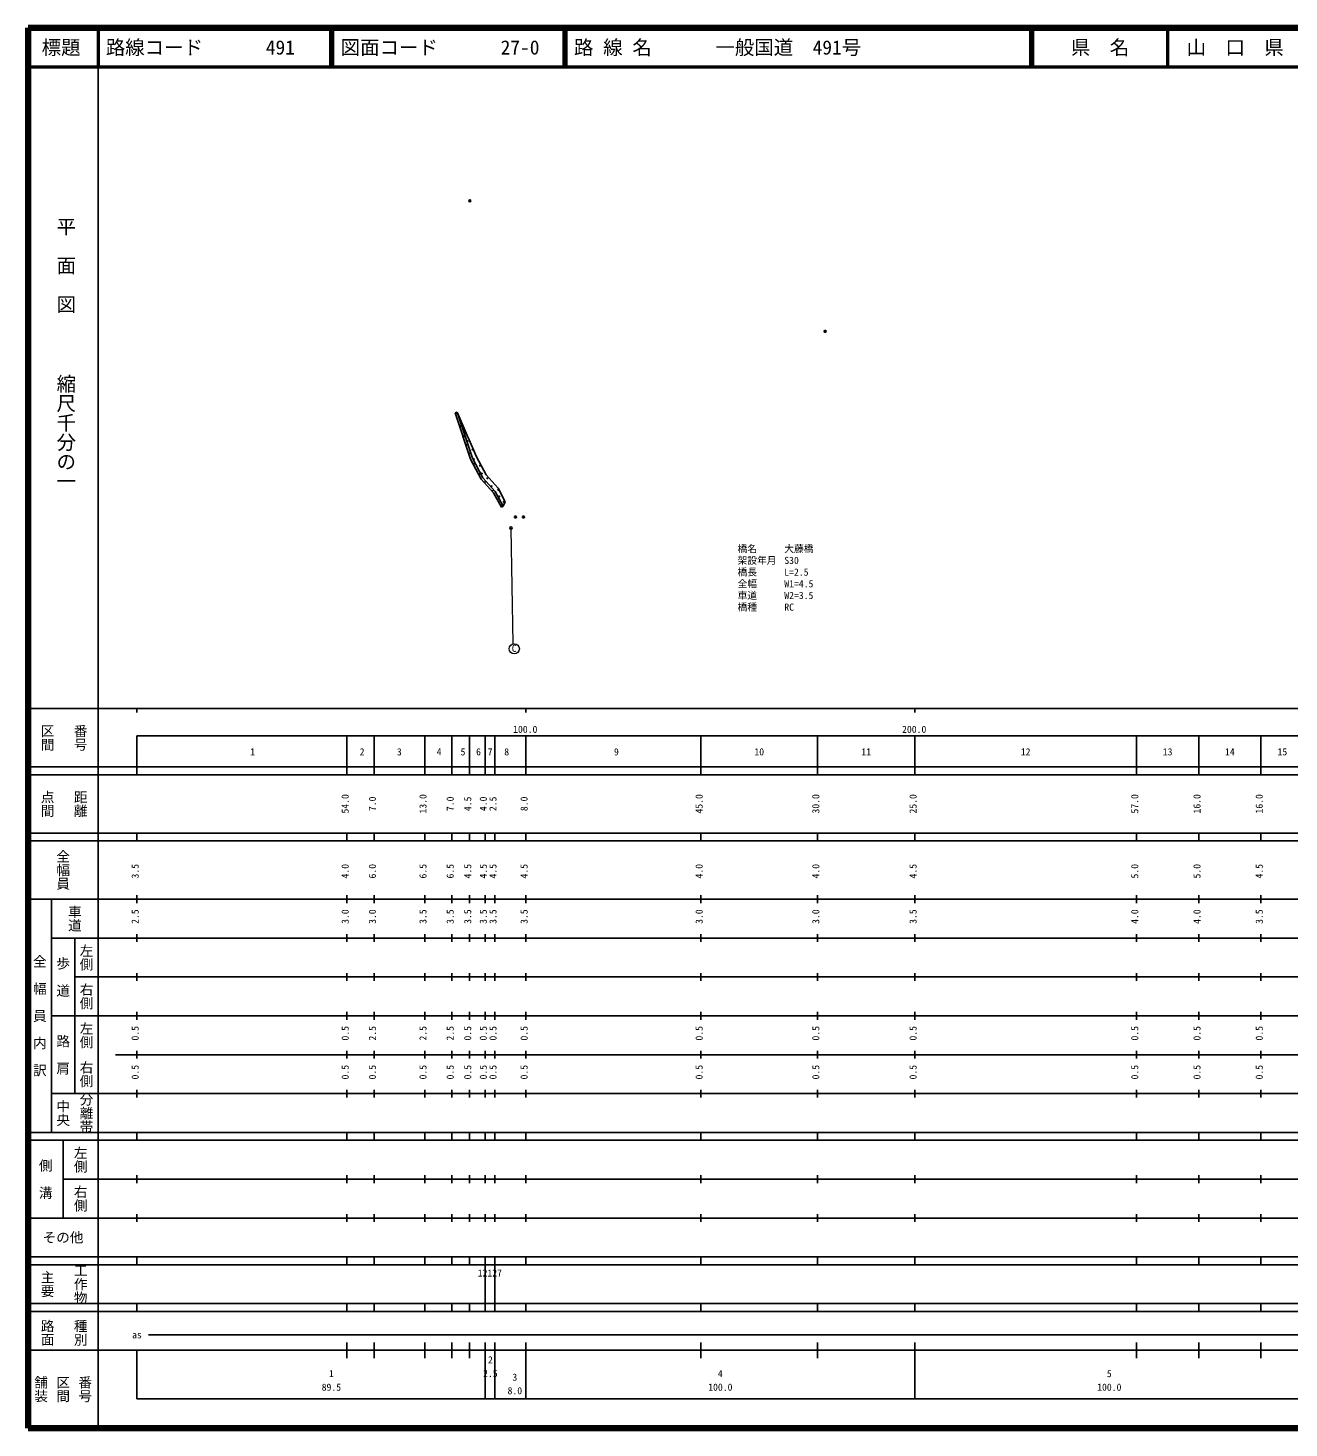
# Model space of a CAD drawing. Units: millimetres on the paper, with parts at other scales. Extents: x 40 to 680, y 20 to 380.
# Drawn here: x 40 to 364.2, y 20 to 380 of the extents above; entities that cross this region are included whole.
import ezdxf
from ezdxf.enums import TextEntityAlignment as Align

# ---------------------------------------------------------------- set-up
doc = ezdxf.new("R2010")
doc.units = ezdxf.units.MM
doc.header["$PDMODE"] = 32
doc.header["$PDSIZE"] = 0.5
for name, color, linetype, lineweight in [('M-BGD', 7, 'Continuous', 25), ('M-STR-HTXT', 7, 'Continuous', 13), ('M-TTL', 2, 'Continuous', 140), ('M-TTL-BAND', 7, 'Continuous', 25), ('M-TTL-LINE', 7, 'Continuous', 50), ('M-TTL-TXT', 7, 'Continuous', 50)]:
    doc.layers.add(name, color=color, linetype=linetype, lineweight=lineweight)
doc.layers.add('M-OTRS', color=6, linetype='Continuous')
doc.styles.add('@ＭＳ ゴシック', font='')
doc.styles.add('ＭＳ ゴシック', font='')
doc.styles.get('@ＭＳ ゴシック').set_extended_font_data('@MS Gothic')
doc.styles.get('ＭＳ ゴシック').set_extended_font_data('MS Gothic')

msp = doc.modelspace()

# ---------------------------------------------------------------- linework, layer by layer
at = {"layer": 'M-BGD'}
for p, q in [((149.853, 281.047), (153.796, 269.161)), ((150.325, 281.212), (149.864, 281.051)), ((150.325, 281.212), (154.257, 269.358)), ((150.325, 281.212), (153.204, 274.638)), ((153.186, 274.679), (155.306, 269.689)), ((153.796, 269.161), (156.523, 263.987)), ((154.257, 269.358), (156.919, 264.309)), ((155.284, 269.741), (157.797, 265.113)), ((156.523, 263.987), (159.717, 260.491)), ((156.911, 264.303), (160.126, 260.785)), ((157.797, 265.113), (160.917, 261.698)), ((159.717, 260.491), (161.762, 256.784)), ((160.126, 260.785), (162.2, 257.026)), ((160.917, 261.698), (162.7, 258.189)), ((162.2, 257.026), (161.762, 256.784)), ((162.7, 258.189), (162.2, 257.026))]:
    msp.add_line(p, q, dxfattribs=at)
for centre, radius in [((150.277, 280.954), 0.1), ((151.166, 277.654), 0.1), ((151.716, 277.767), 0.1), ((152.104, 275.05), 0.1), ((152.476, 275.875), 0.1), ((152.994, 273.74), 0.1), ((152.913, 272.964), 0.1), ((153.414, 270.619), 0.1), ((154.304, 271.557), 0.1), ((154.627, 269.115), 0.1), ((154.837, 268.048), 0.1), ((156.212, 267.481), 0.1), ((155.986, 265.25), 0.1), ((156.665, 265.428), 0.1), ((157.603, 263.374), 0.1), ((158.104, 264.215), 0.1), ((159.22, 262.193), 0.1), ((159.463, 260.931), 0.1), ((160.886, 261.255), 0.1), ((161.161, 259.524), 0.1), ((161.048, 258.975), 0.1), ((161.695, 257.151), 0.1), ((162.309, 258.166), 0.1), ((164.151, 251.462), 0.3)]:
    msp.add_circle(centre, radius, dxfattribs=at)
at = {"layer": 'M-OTRS'}
for p in [(153.603, 335.552), (244.933, 302.005), (165.305, 254.262), (167.379, 254.262)]:
    msp.add_point(p, dxfattribs=at)
at = {"layer": 'M-STR-HTXT'}
msp.add_line((164.151, 251.2), (164.674, 221.759), dxfattribs=at)
msp.add_circle((165.025, 220.358), 1.3, dxfattribs=at)
at = {"layer": 'M-TTL'}
for p, q in [((40, 380), (40, 20)), ((680, 380), (40, 380)), ((40, 20), (680, 20))]:
    msp.add_line(p, q, dxfattribs=at)
at = {"layer": 'M-TTL-BAND'}
for p, q in [((58, 370), (58, 20)), ((40, 205), (579, 205)), ((68, 205), (68, 204)), ((168, 205), (168, 204)), ((268, 205), (268, 204)), ((68, 198), (579, 198)), ((68, 198), (68, 188)), ((122, 188), (122, 198)), ((129, 188), (129, 198)), ((142, 188), (142, 198)), ((149, 188), (149, 198)), ((153.5, 188), (153.5, 198)), ((157.5, 188), (157.5, 198)), ((160, 188), (160, 198)), ((168, 188), (168, 198)), ((213, 188), (213, 198)), ((243, 188), (243, 198)), ((268, 188), (268, 198)), ((325, 188), (325, 198)), ((341, 188), (341, 198)), ((357, 188), (357, 198)), ((40, 190), (579, 190)), ((40, 188), (579, 188)), ((40, 173), (579, 173)), ((68, 171), (68, 173)), ((122, 171), (122, 173)), ((129, 171), (129, 173)), ((142, 171), (142, 173)), ((149, 171), (149, 173)), ((153.5, 171), (153.5, 173)), ((157.5, 171), (157.5, 173)), ((160, 171), (160, 173)), ((168, 171), (168, 173)), ((213, 171), (213, 173)), ((243, 171), (243, 173)), ((268, 171), (268, 173)), ((325, 171), (325, 173)), ((341, 171), (341, 173)), ((357, 171), (357, 173)), ((40, 171), (579, 171)), ((40, 156), (579, 156)), ((46, 96), (46, 156)), ((68, 155), (68, 157)), ((122, 155), (122, 157)), ((129, 155), (129, 157)), ((142, 155), (142, 157)), ((149, 155), (149, 157)), ((153.5, 155), (153.5, 157)), ((157.5, 155), (157.5, 157)), ((160, 155), (160, 157)), ((168, 155), (168, 157)), ((213, 155), (213, 157)), ((243, 155), (243, 157)), ((268, 155), (268, 157)), ((325, 155), (325, 157)), ((341, 155), (341, 157)), ((357, 155), (357, 157)), ((46, 146), (579, 146)), ((52, 146), (52, 106)), ((68, 145), (68, 147)), ((122, 145), (122, 147)), ((129, 145), (129, 147)), ((142, 145), (142, 147)), ((149, 145), (149, 147)), ((153.5, 145), (153.5, 147)), ((157.5, 145), (157.5, 147)), ((160, 145), (160, 147)), ((168, 145), (168, 147)), ((213, 145), (213, 147)), ((243, 145), (243, 147)), ((268, 145), (268, 147)), ((325, 145), (325, 147)), ((341, 145), (341, 147)), ((357, 145), (357, 147)), ((68, 135), (68, 137)), ((122, 135), (122, 137)), ((129, 135), (129, 137)), ((142, 135), (142, 137)), ((149, 135), (149, 137)), ((153.5, 135), (153.5, 137)), ((157.5, 135), (157.5, 137)), ((160, 135), (160, 137)), ((168, 135), (168, 137)), ((213, 135), (213, 137)), ((243, 135), (243, 137)), ((268, 135), (268, 137)), ((325, 135), (325, 137)), ((341, 135), (341, 137)), ((357, 135), (357, 137)), ((52, 136), (579, 136)), ((46, 126), (579, 126)), ((68, 125), (68, 127)), ((122, 125), (122, 127)), ((129, 125), (129, 127)), ((142, 125), (142, 127)), ((149, 125), (149, 127)), ((153.5, 125), (153.5, 127)), ((157.5, 125), (157.5, 127)), ((160, 125), (160, 127)), ((168, 125), (168, 127)), ((213, 125), (213, 127)), ((243, 125), (243, 127)), ((268, 125), (268, 127)), ((325, 125), (325, 127)), ((341, 125), (341, 127)), ((357, 125), (357, 127)), ((62.5, 116), (579, 116)), ((68, 115), (68, 117)), ((122, 115), (122, 117)), ((129, 115), (129, 117)), ((142, 115), (142, 117)), ((149, 115), (149, 117)), ((153.5, 115), (153.5, 117)), ((157.5, 115), (157.5, 117)), ((160, 115), (160, 117)), ((168, 115), (168, 117)), ((213, 115), (213, 117)), ((243, 115), (243, 117)), ((268, 115), (268, 117)), ((325, 115), (325, 117)), ((341, 115), (341, 117)), ((357, 115), (357, 117)), ((46, 106), (579, 106)), ((68, 105), (68, 107)), ((122, 105), (122, 107)), ((129, 105), (129, 107)), ((142, 105), (142, 107)), ((149, 105), (149, 107)), ((153.5, 105), (153.5, 107)), ((157.5, 105), (157.5, 107)), ((160, 105), (160, 107)), ((168, 105), (168, 107)), ((213, 105), (213, 107)), ((243, 105), (243, 107)), ((268, 105), (268, 107)), ((325, 105), (325, 107)), ((341, 105), (341, 107)), ((357, 105), (357, 107)), ((40, 96), (579, 96)), ((40, 94), (579, 94)), ((49, 94), (49, 74)), ((68, 94), (68, 96)), ((122, 94), (122, 96)), ((129, 94), (129, 96)), ((142, 94), (142, 96)), ((149, 94), (149, 96)), ((153.5, 94), (153.5, 96)), ((157.5, 94), (157.5, 96)), ((160, 94), (160, 96)), ((168, 94), (168, 96)), ((213, 94), (213, 96)), ((243, 94), (243, 96)), ((268, 94), (268, 96)), ((325, 94), (325, 96)), ((341, 94), (341, 96)), ((357, 94), (357, 96)), ((49, 84), (579, 84)), ((68, 83), (68, 85)), ((122, 83), (122, 85)), ((129, 83), (129, 85)), ((142, 83), (142, 85)), ((149, 83), (149, 85)), ((153.5, 83), (153.5, 85)), ((157.5, 83), (157.5, 85)), ((160, 83), (160, 85)), ((168, 83), (168, 85)), ((213, 83), (213, 85)), ((243, 83), (243, 85)), ((268, 83), (268, 85)), ((325, 83), (325, 85)), ((341, 83), (341, 85)), ((357, 83), (357, 85)), ((40, 74), (579, 74)), ((68, 73), (68, 75)), ((122, 73), (122, 75)), ((129, 73), (129, 75)), ((142, 73), (142, 75)), ((149, 73), (149, 75)), ((153.5, 73), (153.5, 75)), ((157.5, 73), (157.5, 75)), ((160, 73), (160, 75)), ((168, 73), (168, 75)), ((213, 73), (213, 75)), ((243, 73), (243, 75)), ((268, 73), (268, 75)), ((325, 73), (325, 75)), ((341, 73), (341, 75)), ((357, 73), (357, 75)), ((40, 64), (579, 64)), ((40, 62), (579, 62)), ((68, 62), (68, 64)), ((122, 62), (122, 64)), ((129, 62), (129, 64)), ((142, 62), (142, 64)), ((149, 62), (149, 64)), ((153.5, 62), (153.5, 64)), ((157.5, 62), (157.5, 64)), ((157.5, 52), (157.5, 62)), ((160, 62), (160, 64)), ((160, 52), (160, 62)), ((168, 62), (168, 64)), ((213, 62), (213, 64)), ((243, 62), (243, 64)), ((268, 62), (268, 64)), ((325, 62), (325, 64)), ((341, 62), (341, 64)), ((357, 62), (357, 64)), ((40, 52), (579, 52)), ((68, 50), (68, 52)), ((122, 50), (122, 52)), ((129, 50), (129, 52)), ((142, 50), (142, 52)), ((149, 50), (149, 52)), ((153.5, 50), (153.5, 52)), ((157.5, 50), (157.5, 52)), ((160, 50), (160, 52)), ((168, 50), (168, 52)), ((213, 50), (213, 52)), ((243, 50), (243, 52)), ((268, 50), (268, 52)), ((325, 50), (325, 52)), ((341, 50), (341, 52)), ((357, 50), (357, 52)), ((40, 50), (579, 50)), ((71, 44), (565, 44)), ((40, 40), (579, 40)), ((68, 40), (68, 27.5)), ((122, 38), (122, 42)), ((129, 38), (129, 42)), ((142, 38), (142, 42)), ((149, 38), (149, 42)), ((153.5, 38), (153.5, 42)), ((157.5, 27.5), (157.5, 42)), ((160, 27.5), (160, 42)), ((168, 27.5), (168, 42)), ((213, 38), (213, 42)), ((243, 38), (243, 42)), ((268, 27.5), (268, 42)), ((325, 38), (325, 42)), ((341, 38), (341, 42)), ((357, 38), (357, 42)), ((68, 27.5), (579, 27.5))]:
    msp.add_line(p, q, dxfattribs=at)
at = {"layer": 'M-TTL-LINE'}
for p, q in [((58, 380), (58, 370)), ((117.75, 380), (117.75, 370)), ((118.25, 380), (118.25, 370)), ((177.75, 380), (177.75, 370)), ((178.25, 380), (178.25, 370)), ((297.75, 380), (297.75, 370)), ((298.25, 380), (298.25, 370)), ((333, 380), (333, 370)), ((40, 370), (680, 370))]:
    msp.add_line(p, q, dxfattribs=at)

# ---------------------------------------------------------------- texts
at = {"layer": 'M-STR-HTXT', "style": 'ＭＳ ゴシック'}
for s, p in [('橋名', (222.441, 244.627)), ('大藤橋', (234.441, 244.627)), ('橋長', (222.441, 238.627)), ('架設年月', (222.441, 241.627)), ('S30', (234.441, 241.627)), ('全幅', (222.441, 235.627)), ('W1=4.5', (234.441, 235.627)), ('L=2.5', (234.441, 238.627)), ('車道', (222.441, 232.627)), ('W2=3.5', (234.441, 232.627)), ('橋種', (222.441, 229.627)), ('RC', (234.441, 229.627)), ('C', (164.365, 219.02))]:
    msp.add_text(s, height=1.833, dxfattribs=at).set_placement(p, align=Align.BOTTOM_LEFT)
at = {"layer": 'M-TTL-BAND', "style": '@ＭＳ ゴシック'}
for s, p in [('平  面  図', (49.777, 306.475)), ('縮尺千分の一', (49.777, 261.03))]:
    msp.add_text(s, height=3.666, rotation=270, dxfattribs=at).set_placement(p, align=Align.MIDDLE_RIGHT)
for s, p in [('区間', (45, 197.5)), ('番号', (53.5, 197.5)), ('点間', (45, 180.5)), ('距離', (53.5, 180.5)), ('全幅員', (49, 163.5)), ('車道', (52, 151)), ('左側', (55, 141)), ('全\u3000幅\u3000員\u3000内\u3000訳', (43, 126)), ('歩\u3000道', (49, 136)), ('右側', (55, 131)), ('左側', (55, 121)), ('路\u3000肩', (49, 116)), ('右側', (55, 111)), ('分離帯', (55, 101)), ('中央', (49, 101)), ('左側', (53.5, 89)), ('側\u3000溝', (44.5, 84)), ('右側', (53.5, 79)), ('工作物', (53.5, 57)), ('主要', (45, 57)), ('路面', (45, 44.5)), ('種別', (53.5, 44.5)), ('舗装', (43.333, 30)), ('区間', (49, 30)), ('番号', (54.667, 30))]:
    msp.add_text(s, height=2.566, rotation=270, dxfattribs=at).set_placement(p, align=Align.MIDDLE_CENTER)
at = {"layer": 'M-TTL-BAND', "style": 'ＭＳ ゴシック'}
for s, p in [('100.0', (167.844, 198.195)), ('200.0', (267.844, 198.195)), ('1', (97.745, 192.405)), ('2', (125.895, 192.405)), ('3', (135.465, 192.405)), ('4', (145.682, 192.405)), ('5', (151.838, 192.405)), ('6', (155.825, 192.405)), ('7', (158.801, 192.405)), ('8', (163.071, 192.405)), ('9', (191.276, 192.405)), ('10', (228, 192.405)), ('11', (255.5, 192.405)), ('12', (296.5, 192.405)), ('13', (333, 192.405)), ('14', (349, 192.405)), ('15', (362.5, 192.405)), ('as', (68, 42.5)), ('2', (158.875, 36.06)), ('1', (118, 32.523)), ('2.5', (158.875, 32.57)), ('3', (165.164, 31.606)), ('4', (218, 32.523)), ('5', (318, 32.523)), ('89.5', (118, 29.033)), ('8.0', (165.164, 28.116)), ('100.0', (218, 29.033)), ('100.0', (318, 29.033))]:
    msp.add_text(s, height=1.833, dxfattribs=at).set_placement(p, align=Align.BOTTOM_CENTER)
for s, p in [('54.0', (123, 180.5)), ('7.0', (130, 180.5)), ('13.0', (143, 180.5)), ('7.0', (150, 180.5)), ('4.5', (154.5, 180.5)), ('4.0', (158.5, 180.5)), ('2.5', (161, 180.5)), ('8.0', (169, 180.5)), ('45.0', (214, 180.5)), ('30.0', (244, 180.5)), ('25.0', (269, 180.5)), ('57.0', (326, 180.5)), ('16.0', (342, 180.5)), ('16.0', (358, 180.5)), ('3.5', (69, 163.174)), ('4.0', (123, 163.174)), ('6.0', (130, 163.174)), ('6.5', (143, 163.174)), ('6.5', (150, 163.174)), ('4.5', (154.5, 163.174)), ('4.5', (158.5, 163.174)), ('4.5', (161, 163.174)), ('4.5', (169, 163.174)), ('4.0', (214, 163.174)), ('4.0', (244, 163.174)), ('4.5', (269, 163.174)), ('5.0', (326, 163.174)), ('5.0', (342, 163.174)), ('4.5', (358, 163.174)), ('2.5', (69, 151.5)), ('3.0', (123, 151.5)), ('3.0', (130, 151.5)), ('3.5', (143, 151.5)), ('3.5', (150, 151.5)), ('3.5', (154.5, 151.5)), ('3.5', (158.5, 151.5)), ('3.5', (161, 151.5)), ('3.5', (169, 151.5)), ('3.0', (214, 151.5)), ('3.0', (244, 151.5)), ('3.5', (269, 151.5)), ('4.0', (326, 151.5)), ('4.0', (342, 151.5)), ('3.5', (358, 151.5)), ('0.5', (69, 121.5)), ('0.5', (123, 121.5)), ('2.5', (130, 121.5)), ('2.5', (143, 121.5)), ('2.5', (150, 121.5)), ('0.5', (154.5, 121.5)), ('0.5', (158.5, 121.5)), ('0.5', (161, 121.5)), ('0.5', (169, 121.5)), ('0.5', (214, 121.5)), ('0.5', (244, 121.5)), ('0.5', (269, 121.5)), ('0.5', (326, 121.5)), ('0.5', (342, 121.5)), ('0.5', (358, 121.5)), ('0.5', (69, 111.5)), ('0.5', (123, 111.5)), ('0.5', (130, 111.5)), ('0.5', (143, 111.5)), ('0.5', (150, 111.5)), ('0.5', (154.5, 111.5)), ('0.5', (158.5, 111.5)), ('0.5', (161, 111.5)), ('0.5', (169, 111.5)), ('0.5', (214, 111.5)), ('0.5', (244, 111.5)), ('0.5', (269, 111.5)), ('0.5', (326, 111.5)), ('0.5', (342, 111.5)), ('0.5', (358, 111.5))]:
    msp.add_text(s, height=1.833, rotation=90, dxfattribs=at).set_placement(p, align=Align.BOTTOM_CENTER)
msp.add_text('その他', height=2.566, dxfattribs=at).set_placement((49, 69), align=Align.MIDDLE_CENTER)
msp.add_text('12127', height=1.833, dxfattribs=at).set_placement((155.625, 58.405), align=Align.BOTTOM_LEFT)
at = {"layer": 'M-TTL-TXT', "style": 'ＭＳ ゴシック'}
for s, p in [('標題', (48.5, 375)), ('県\u3000名', (315.625, 375)), ('山\u3000口\u3000県', (350.375, 375))]:
    msp.add_text(s, height=3.666, dxfattribs=at).set_placement(p, align=Align.MIDDLE_CENTER)
for s, p in [('路線コード', (60, 375)), ('491', (101.142, 375)), ('図面コード', (120.38, 375)), ('27-0', (161.521, 375)), ('路 線 名', (180.38, 375)), ('一般国道\u3000491号', (216.734, 375))]:
    msp.add_text(s, height=3.666, dxfattribs=at).set_placement(p, align=Align.MIDDLE_LEFT)

doc.saveas('drawing.dxf')
